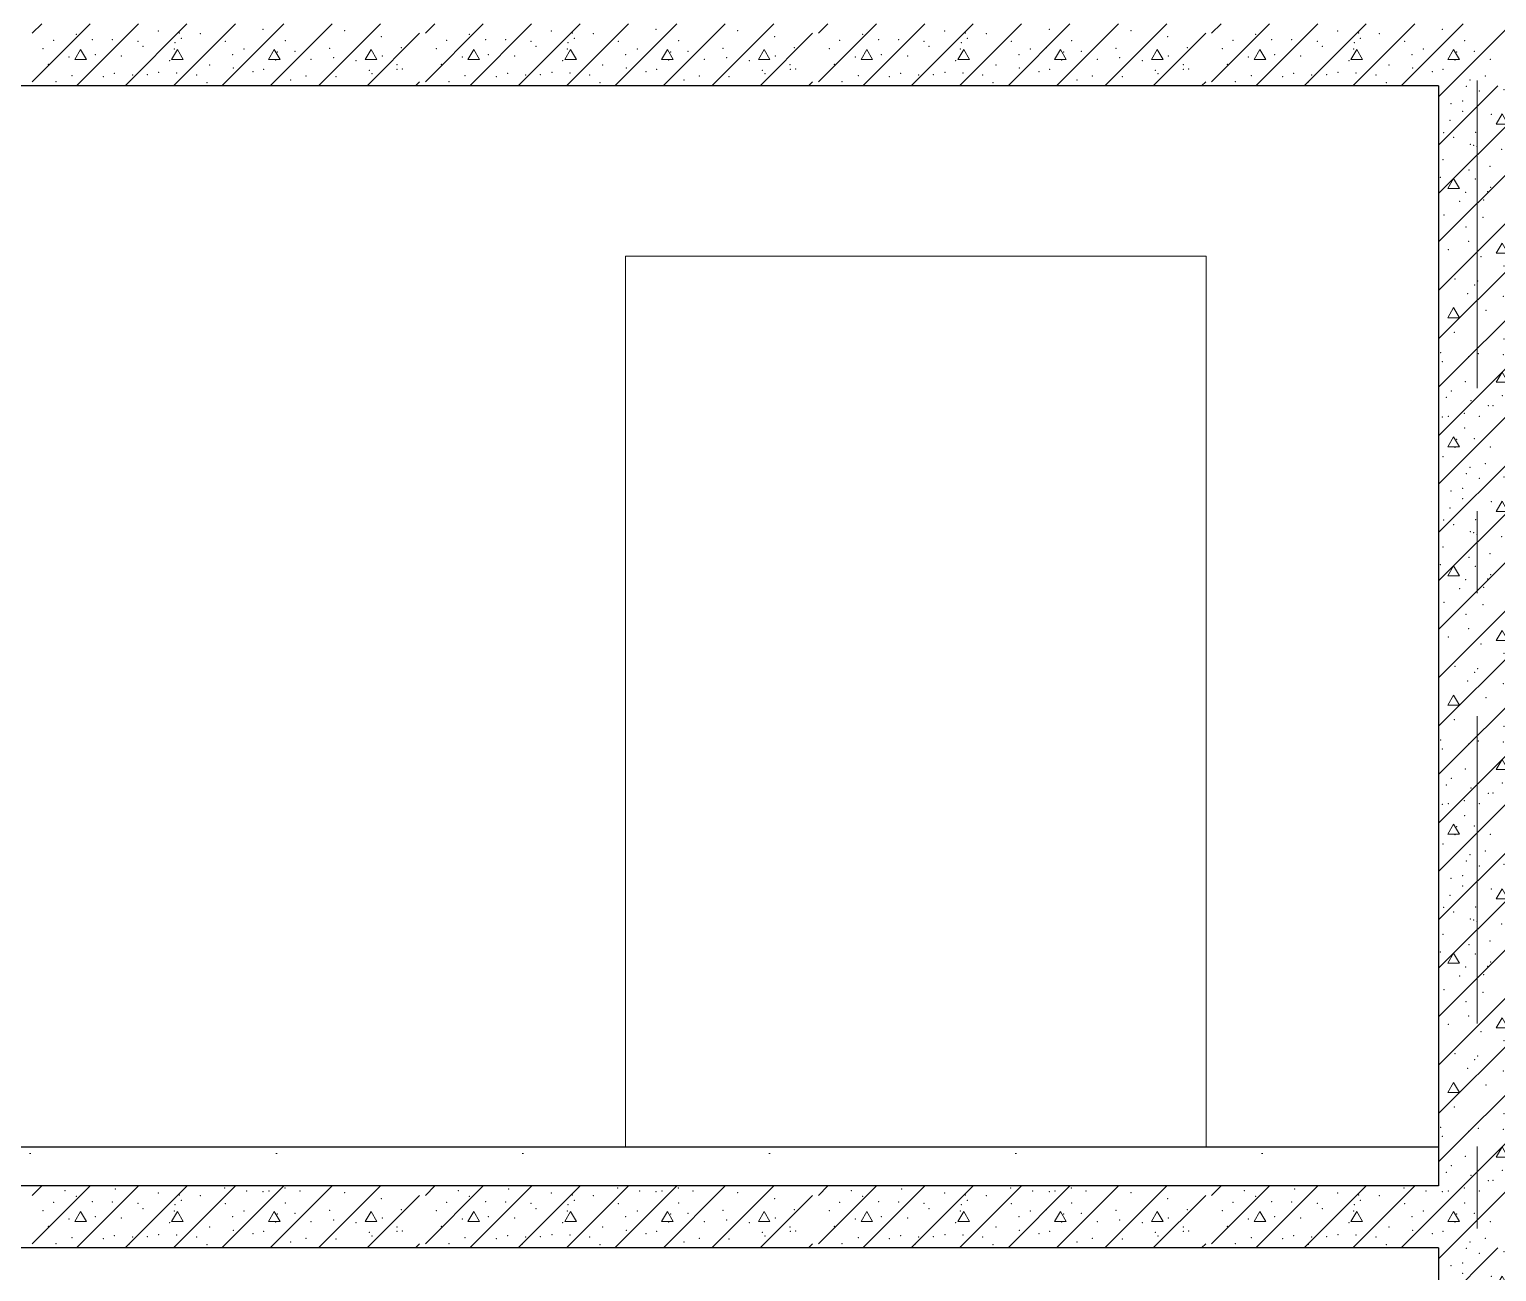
# Model space of a CAD drawing. Header units: millimetres. Extents: x 18162 to 7085488, y 72188 to 247925.
# Drawn here: x 4253374 to 4257163, y 134431 to 137638 of the extents above; entities that cross this region are included whole.
import ezdxf
from ezdxf.enums import TextEntityAlignment as Align

# ---------------------------------------------------------------- set-up
doc = ezdxf.new("R2010")
doc.units = ezdxf.units.MM
doc.header["$MEASUREMENT"] = 0
doc.linetypes.add('Double Dashed', pattern=[1093.611073, 529.166651, -211.666656, 141.111112, -211.666656])
for name, color, linetype in [('Archicad Doors', 7, 'Continuous'), ('Structural - Bearing', 7, 'Continuous'), ('Structural - Grid', 7, 'Continuous')]:
    doc.layers.add(name, color=color, linetype=linetype)
doc.styles.add('GENERATED_STYLE_3', font='', dxfattribs={"width": 0.8})
doc.styles.get('GENERATED_STYLE_3').set_extended_font_data('ISOCPEUR MON')

# ---------------------------------------------------------------- blocks, each defined once
blk = doc.blocks.new('*X1373', base_point=(4294986.6, 104752.7))
at = {"layer": 'Structural - Bearing', "color": 7, "linetype": 'Continuous', "lineweight": 9}
for p, q in [((4257013.1, 134464.4), (4257041.4, 134492.7)), ((4257013.1, 134339.4), (4257166.4, 134492.7)), ((4257013.1, 134214.4), (4257213.1, 134414.4)), ((4257176.9, 134419.9), (4257162, 134393.8)), ((4257192, 134393.9), (4257176.9, 134419.9)), ((4257162, 134393.8), (4257192, 134393.9)), ((4257013.1, 134089.4), (4257213.1, 134289.4)), ((4257036.8, 134227.2), (4257051.9, 134253.2)), ((4257051.9, 134253.2), (4257066.8, 134227.2)), ((4257066.8, 134227.2), (4257036.8, 134227.2)), ((4257013.1, 133964.4), (4257213.1, 134164.4)), ((4257176.9, 134086.5), (4257162, 134060.5)), ((4257162, 134060.5), (4257192, 134060.5)), ((4257192, 134060.5), (4257176.9, 134086.5)), ((4257013.1, 133839.4), (4257213.1, 134039.4)), ((4257036.8, 133893.9), (4257051.9, 133919.9)), ((4257051.9, 133919.9), (4257066.8, 133893.8)), ((4257051.9, 133753.2), (4257213.1, 133914.4)), ((4257066.8, 133893.8), (4257036.8, 133893.9)), ((4257176.9, 133753.2), (4257213.1, 133789.4)), ((4257013.1, 133589.3), (4257176.9, 133753.2)), ((4257013.1, 133714.3), (4257051.9, 133753.2)), ((4257176.9, 133753.2), (4257162, 133727.1)), ((4257162, 133727.1), (4257192, 133727.2)), ((4257192, 133727.2), (4257176.9, 133753.2)), ((4257013.1, 133464.3), (4257213.1, 133664.3)), ((4257036.8, 133560.5), (4257051.9, 133586.5)), ((4257051.9, 133586.5), (4257066.8, 133560.5)), ((4257013.1, 133339.3), (4257213.1, 133539.3)), ((4257066.8, 133560.5), (4257036.8, 133560.5)), ((4257176.9, 133419.8), (4257162, 133393.8)), ((4257192, 133393.8), (4257176.9, 133419.8)), ((4257013.1, 133214.3), (4257213.1, 133414.3)), ((4257162, 133393.8), (4257192, 133393.8)), ((4257013.1, 133089.3), (4257213.1, 133289.3)), ((4257036.8, 133227.2), (4257051.9, 133253.2)), ((4257066.8, 133227.1), (4257036.8, 133227.2)), ((4257051.9, 133253.2), (4257066.8, 133227.1)), ((4257013.1, 132964.3), (4257213.1, 133164.3)), ((4257176.9, 133086.5), (4257162, 133060.5)), ((4257192, 133060.5), (4257176.9, 133086.5)), ((4257013.1, 132839.3), (4257213.1, 133039.3)), ((4257162, 133060.5), (4257192, 133060.5)), ((4257036.8, 132893.8), (4257051.9, 132919.8)), ((4257066.8, 132893.8), (4257036.8, 132893.8)), ((4257051.9, 132919.8), (4257066.8, 132893.8)), ((4257051.9, 132753.2), (4257213.1, 132914.3)), ((4257176.9, 132753.2), (4257213.1, 132789.3)), ((4257013.1, 132589.3), (4257176.9, 132753.1)), ((4257013.1, 132714.3), (4257051.9, 132753.1)), ((4257176.9, 132753.2), (4257162, 132727.1)), ((4257192, 132727.2), (4257176.9, 132753.2)), ((4257162, 132727.1), (4257192, 132727.2)), ((4257013.1, 132464.3), (4257213.1, 132664.3)), ((4257036.8, 132560.5), (4257051.9, 132586.5)), ((4257051.9, 132586.5), (4257066.8, 132560.5)), ((4257066.8, 132560.5), (4257036.8, 132560.5)), ((4257013.1, 132339.3), (4257213.1, 132539.3)), ((4257013.1, 132214.3), (4257213.1, 132414.3)), ((4257176.9, 132419.8), (4257162, 132393.8)), ((4257162, 132393.8), (4257192, 132393.8)), ((4257192, 132393.8), (4257176.9, 132419.8)), ((4257013.1, 132089.3), (4257213.1, 132289.3)), ((4257036.8, 132227.2), (4257051.9, 132253.2)), ((4257051.9, 132253.2), (4257066.8, 132227.1)), ((4257066.8, 132227.1), (4257036.8, 132227.2)), ((4257013.1, 131964.3), (4257213.1, 132164.3)), ((4257176.9, 132086.5), (4257162, 132060.5)), ((4257162, 132060.5), (4257192, 132060.5)), ((4257192, 132060.5), (4257176.9, 132086.5)), ((4257013.1, 131839.3), (4257213.1, 132039.3)), ((4257036.8, 131893.8), (4257051.9, 131919.8)), ((4257051.9, 131919.8), (4257066.8, 131893.8)), ((4257051.9, 131753.1), (4257213.1, 131914.3)), ((4257066.8, 131893.8), (4257036.8, 131893.8)), ((4257176.9, 131753.1), (4257213.1, 131789.3)), ((4257013.1, 131714.3), (4257051.9, 131753.1)), ((4257076.5, 131652.7), (4257176.9, 131753.1)), ((4257176.9, 131753.1), (4257162, 131727.1)), ((4257192, 131727.1), (4257176.9, 131753.1)), ((4257162, 131727.1), (4257192, 131727.1)), ((4257201.5, 131652.7), (4257213.1, 131664.3))]:
    blk.add_line(p, q, dxfattribs=at)
for p in [(4257084.5, 134491.2), (4257118.5, 134478.8), (4257182.1, 134482.9), (4257045, 134446.8), (4257075.1, 134453.2), (4257042.8, 134403.1), (4257075.7, 134426.6), (4257149.1, 134418.9), (4257196.7, 134424), (4257026.1, 134371.6), (4257109.1, 134372.5), (4257052.5, 134359.6), (4257095.3, 134341.3), (4257103.6, 134338.7), (4257112.3, 134335.1), (4257175.7, 134328.9), (4257024.6, 134301.9), (4257017.7, 134256.6), (4257092.1, 134275.1), (4257107.7, 134251.7), (4257145.9, 134284.7), (4257083, 134217.7), (4257140.2, 134219.2), (4257147.9, 134230.6), (4257190, 134223.4), (4257067.6, 134194.6), (4257129.3, 134197.6), (4257026.8, 134159.2), (4257127.7, 134152.7), (4257084.2, 134128), (4257192.2, 134111.6), (4257038.2, 134069.3), (4257090.7, 134091), (4257200.6, 134091.8), (4257122.3, 134051.2), (4257182.4, 134027.2), (4257055.2, 133993.6), (4257114, 133988.3), (4257088.3, 133956), (4257106.3, 133978.6), (4257180.6, 133948.9), (4257135.5, 133913.2), (4257053.6, 133856.1), (4257181.9, 133839.1), (4257018.1, 133803.5), (4257116, 133801.2), (4257180.3, 133798.9), (4257189.6, 133828.3), (4257022.7, 133780.3), (4257090.6, 133793.2), (4257082.2, 133729.2), (4257033.2, 133688), (4257046, 133704.7), (4257178.1, 133692.5), (4257079.9, 133647.3), (4257097.1, 133679.9), (4257141.5, 133666.4), (4257153.5, 133666.6), (4257022.7, 133638), (4257038.2, 133639.5), (4257080.6, 133608.7), (4257118.2, 133639.1), (4257015.2, 133591.4), (4257060.2, 133579.8), (4257105.3, 133581.7), (4257195.3, 133589.5), (4257024.4, 133535.5), (4257055.1, 133559.2), (4257147, 133560.5), (4257204.9, 133564.8), (4257084.5, 133491.2), (4257094.6, 133507.4), (4257134, 133517.4), (4257211.2, 133515.9), (4257075.1, 133453.2), (4257118.5, 133478.8), (4257182.1, 133482.9), (4257045, 133446.7), (4257075.7, 133426.6), (4257149.1, 133418.9), (4257196.7, 133424), (4257042.8, 133403.1), (4257026.1, 133371.6), (4257052.5, 133359.6), (4257095.3, 133341.3), (4257109.1, 133372.5), (4257024.6, 133301.9), (4257103.6, 133338.7), (4257112.3, 133335.1), (4257175.7, 133328.9), (4257092.1, 133275), (4257145.9, 133284.7), (4257017.7, 133256.6), (4257107.7, 133251.7), (4257147.9, 133230.6), (4257067.6, 133194.6), (4257083, 133217.7), (4257129.3, 133197.6), (4257140.2, 133219.2), (4257190, 133223.4), (4257026.8, 133159.1), (4257127.7, 133152.7), (4257084.2, 133128), (4257090.7, 133090.9), (4257192.2, 133111.6), (4257200.6, 133091.8), (4257038.2, 133069.3), (4257122.3, 133051.2), (4257182.4, 133027.1), (4257055.2, 132993.6), (4257106.3, 132978.6), (4257114, 132988.3), (4257088.3, 132956), (4257180.6, 132948.9), (4257135.5, 132913.2), (4257053.6, 132856.1), (4257181.9, 132839.1), (4257189.6, 132828.2), (4257018.1, 132803.5), (4257022.7, 132780.3), (4257090.6, 132793.2), (4257116, 132801.2), (4257180.3, 132798.9), (4257046, 132704.7), (4257082.2, 132729.1), (4257033.2, 132688), (4257097.1, 132679.9), (4257141.5, 132666.4), (4257153.5, 132666.5), (4257178.1, 132692.5), (4257022.7, 132638), (4257038.2, 132639.5), (4257079.9, 132647.2), (4257118.2, 132639), (4257015.2, 132591.4), (4257080.6, 132608.7), (4257105.3, 132581.7), (4257195.3, 132589.5), (4257055.1, 132559.2), (4257060.2, 132579.8), (4257147, 132560.5), (4257204.9, 132564.8), (4257024.4, 132535.4), (4257094.6, 132507.3), (4257134, 132517.4), (4257211.2, 132515.9), (4257084.5, 132491.2), (4257118.5, 132478.8), (4257182.1, 132482.9), (4257045, 132446.7), (4257075.1, 132453.2), (4257042.8, 132403.1), (4257075.7, 132426.6), (4257149.1, 132418.8), (4257196.7, 132424), (4257026.1, 132371.6), (4257052.5, 132359.6), (4257109.1, 132372.5), (4257095.3, 132341.3), (4257103.6, 132338.6), (4257112.3, 132335.1), (4257175.7, 132328.9), (4257024.6, 132301.9), (4257145.9, 132284.7), (4257017.7, 132256.6), (4257092.1, 132275), (4257107.7, 132251.6), (4257083, 132217.6), (4257140.2, 132219.2), (4257147.9, 132230.6), (4257190, 132223.3), (4257067.6, 132194.5), (4257129.3, 132197.5), (4257026.8, 132159.1), (4257084.2, 132127.9), (4257127.7, 132152.7), (4257090.7, 132090.9), (4257192.2, 132111.6), (4257200.6, 132091.7), (4257038.2, 132069.3), (4257122.3, 132051.2), (4257182.4, 132027.1), (4257055.2, 131993.6), (4257106.3, 131978.6), (4257114, 131988.3), (4257088.3, 131956), (4257180.6, 131948.8), (4257135.5, 131913.2), (4257053.6, 131856), (4257181.9, 131839), (4257189.6, 131828.2), (4257018.1, 131803.5), (4257090.6, 131793.2), (4257116, 131801.2), (4257180.3, 131798.9), (4257022.7, 131780.3), (4257082.2, 131729.1), (4257033.2, 131688), (4257046, 131704.7), (4257097.1, 131679.9), (4257178.1, 131692.5), (4257141.5, 131666.4), (4257153.5, 131666.5)]:
    blk.add_point(p, dxfattribs=at)
blk = doc.blocks.new('*X1386', base_point=(4294986.6, 104752.7))
at = {"layer": 'Structural - Bearing', "color": 7, "linetype": 'Continuous', "lineweight": 9}
for p, q in [((4257013.1, 137464.4), (4257041.4, 137492.7)), ((4257013.1, 137339.4), (4257166.4, 137492.7)), ((4257013.1, 137214.4), (4257213.1, 137414.4)), ((4257176.9, 137419.9), (4257162, 137393.9)), ((4257162, 137393.9), (4257192, 137393.9)), ((4257192, 137393.9), (4257176.9, 137419.9)), ((4257013.1, 137089.4), (4257213.1, 137289.4)), ((4257036.8, 137227.2), (4257051.9, 137253.2)), ((4257051.9, 137253.2), (4257066.8, 137227.2)), ((4257066.8, 137227.2), (4257036.8, 137227.2)), ((4257013.1, 136964.4), (4257213.1, 137164.4)), ((4257176.9, 137086.6), (4257162, 137060.5)), ((4257162, 137060.5), (4257192, 137060.6)), ((4257192, 137060.6), (4257176.9, 137086.6)), ((4257013.1, 136839.4), (4257213.1, 137039.4)), ((4257036.8, 136893.9), (4257051.9, 136919.9)), ((4257051.9, 136919.9), (4257066.8, 136893.9)), ((4257051.9, 136753.2), (4257213.1, 136914.4)), ((4257066.8, 136893.9), (4257036.8, 136893.9)), ((4257176.9, 136753.2), (4257213.1, 136789.4)), ((4257013.1, 136589.4), (4257176.9, 136753.2)), ((4257013.1, 136714.4), (4257051.9, 136753.2)), ((4257176.9, 136753.2), (4257162, 136727.2)), ((4257192, 136727.2), (4257176.9, 136753.2)), ((4257162, 136727.2), (4257192, 136727.2)), ((4257013.1, 136464.4), (4257213.1, 136664.4)), ((4257036.8, 136560.6), (4257051.9, 136586.6)), ((4257066.8, 136560.5), (4257036.8, 136560.6)), ((4257051.9, 136586.6), (4257066.8, 136560.5)), ((4257013.1, 136339.4), (4257213.1, 136539.4)), ((4257013.1, 136214.4), (4257213.1, 136414.4)), ((4257176.9, 136419.9), (4257162, 136393.9)), ((4257192, 136393.9), (4257176.9, 136419.9)), ((4257162, 136393.9), (4257192, 136393.9)), ((4257013.1, 136089.4), (4257213.1, 136289.4)), ((4257036.8, 136227.2), (4257051.9, 136253.2)), ((4257066.8, 136227.2), (4257036.8, 136227.2)), ((4257051.9, 136253.2), (4257066.8, 136227.2)), ((4257013.1, 135964.4), (4257213.1, 136164.4)), ((4257176.9, 136086.6), (4257162, 136060.5)), ((4257192, 136060.6), (4257176.9, 136086.6)), ((4257013.1, 135839.4), (4257213.1, 136039.4)), ((4257162, 136060.5), (4257192, 136060.6)), ((4257036.8, 135893.9), (4257051.9, 135919.9)), ((4257051.9, 135919.9), (4257066.8, 135893.9)), ((4257066.8, 135893.9), (4257036.8, 135893.9)), ((4257051.9, 135753.2), (4257213.1, 135914.4)), ((4257176.9, 135753.2), (4257213.1, 135789.4)), ((4257013.1, 135589.4), (4257176.9, 135753.2)), ((4257013.1, 135714.4), (4257051.9, 135753.2)), ((4257176.9, 135753.2), (4257162, 135727.2)), ((4257162, 135727.2), (4257192, 135727.2)), ((4257192, 135727.2), (4257176.9, 135753.2)), ((4257013.1, 135464.4), (4257213.1, 135664.4)), ((4257036.8, 135560.5), (4257051.9, 135586.5)), ((4257051.9, 135586.5), (4257066.8, 135560.5)), ((4257013.1, 135339.4), (4257213.1, 135539.4)), ((4257066.8, 135560.5), (4257036.8, 135560.5)), ((4257013.1, 135214.4), (4257213.1, 135414.4)), ((4257176.9, 135419.9), (4257162, 135393.8)), ((4257162, 135393.8), (4257192, 135393.9)), ((4257192, 135393.9), (4257176.9, 135419.9)), ((4257013.1, 135089.4), (4257213.1, 135289.4)), ((4257036.8, 135227.2), (4257051.9, 135253.2)), ((4257051.9, 135253.2), (4257066.8, 135227.2)), ((4257066.8, 135227.2), (4257036.8, 135227.2)), ((4257013.1, 134964.4), (4257213.1, 135164.4)), ((4257176.9, 135086.5), (4257162, 135060.5)), ((4257192, 135060.5), (4257176.9, 135086.5)), ((4257162, 135060.5), (4257192, 135060.5)), ((4257013.1, 134839.4), (4257213.1, 135039.4)), ((4257036.8, 134893.9), (4257051.9, 134919.9)), ((4257066.8, 134893.8), (4257036.8, 134893.9)), ((4257051.9, 134919.9), (4257066.8, 134893.8)), ((4257051.9, 134753.2), (4257213.1, 134914.4)), ((4257176.9, 134753.2), (4257213.1, 134789.4)), ((4257013.1, 134714.4), (4257051.9, 134753.2)), ((4257076.4, 134652.7), (4257176.9, 134753.2)), ((4257176.9, 134753.2), (4257162, 134727.2)), ((4257192, 134727.2), (4257176.9, 134753.2)), ((4257162, 134727.2), (4257192, 134727.2)), ((4257201.4, 134652.7), (4257213.1, 134664.4))]:
    blk.add_line(p, q, dxfattribs=at)
for p in [(4257084.5, 137491.2), (4257118.5, 137478.9), (4257182.1, 137483), (4257045, 137446.8), (4257075.1, 137453.2), (4257042.8, 137403.2), (4257075.7, 137426.6), (4257149.1, 137418.9), (4257196.7, 137424.1), (4257026.1, 137371.7), (4257052.5, 137359.7), (4257109.1, 137372.6), (4257095.3, 137341.3), (4257103.6, 137338.7), (4257112.3, 137335.2), (4257175.7, 137329), (4257024.6, 137301.9), (4257145.9, 137284.8), (4257017.7, 137256.7), (4257092.1, 137275.1), (4257107.7, 137251.7), (4257083, 137217.7), (4257140.2, 137219.3), (4257147.9, 137230.7), (4257190, 137223.4), (4257067.6, 137194.6), (4257129.3, 137197.6), (4257026.8, 137159.2), (4257127.7, 137152.8), (4257084.2, 137128), (4257090.7, 137091), (4257192.2, 137111.6), (4257200.6, 137091.8), (4257038.2, 137069.4), (4257122.3, 137051.2), (4257182.4, 137027.2), (4257055.2, 136993.6), (4257106.3, 136978.7), (4257114, 136988.4), (4257088.3, 136956), (4257180.6, 136948.9), (4257135.5, 136913.3), (4257053.6, 136856.1), (4257181.9, 136839.1), (4257189.6, 136828.3), (4257018.1, 136803.6), (4257090.6, 136793.3), (4257116, 136801.3), (4257180.3, 136798.9), (4257022.7, 136780.4), (4257082.2, 136729.2), (4257033.2, 136688), (4257046, 136704.8), (4257097.1, 136680), (4257178.1, 136692.6), (4257022.7, 136638), (4257038.2, 136639.6), (4257079.9, 136647.3), (4257118.2, 136639.1), (4257141.5, 136666.5), (4257153.5, 136666.6), (4257080.6, 136608.8), (4257015.2, 136591.4), (4257060.2, 136579.9), (4257105.3, 136581.8), (4257147, 136560.5), (4257195.3, 136589.5), (4257204.9, 136564.8), (4257024.4, 136535.5), (4257055.1, 136559.3), (4257084.5, 136491.2), (4257094.6, 136507.4), (4257134, 136517.5), (4257211.2, 136515.9), (4257045, 136446.8), (4257075.1, 136453.2), (4257118.5, 136478.9), (4257182.1, 136482.9), (4257075.7, 136426.6), (4257149.1, 136418.9), (4257196.7, 136424.1), (4257026.1, 136371.7), (4257042.8, 136403.1), (4257109.1, 136372.5), (4257052.5, 136359.7), (4257095.3, 136341.3), (4257103.6, 136338.7), (4257112.3, 136335.1), (4257024.6, 136301.9), (4257175.7, 136329), (4257017.7, 136256.6), (4257092.1, 136275.1), (4257145.9, 136284.8), (4257107.7, 136251.7), (4257140.2, 136219.2), (4257147.9, 136230.7), (4257190, 136223.4), (4257067.6, 136194.6), (4257083, 136217.7), (4257129.3, 136197.6), (4257026.8, 136159.2), (4257127.7, 136152.8), (4257084.2, 136128), (4257192.2, 136111.6), (4257038.2, 136069.4), (4257090.7, 136091), (4257200.6, 136091.8), (4257122.3, 136051.2), (4257055.2, 135993.6), (4257182.4, 136027.2), (4257088.3, 135956), (4257106.3, 135978.7), (4257114, 135988.3), (4257180.6, 135948.9), (4257135.5, 135913.3), (4257053.6, 135856.1), (4257018.1, 135803.6), (4257181.9, 135839.1), (4257189.6, 135828.3), (4257022.7, 135780.4), (4257090.6, 135793.3), (4257116, 135801.2), (4257180.3, 135798.9), (4257082.2, 135729.2), (4257046, 135704.8), (4257178.1, 135692.6), (4257033.2, 135688), (4257097.1, 135680), (4257141.5, 135666.4), (4257153.5, 135666.6), (4257022.7, 135638), (4257038.2, 135639.6), (4257079.9, 135647.3), (4257118.2, 135639.1), (4257015.2, 135591.4), (4257060.2, 135579.9), (4257080.6, 135608.8), (4257105.3, 135581.8), (4257195.3, 135589.5), (4257055.1, 135559.2), (4257147, 135560.5), (4257204.9, 135564.8), (4257024.4, 135535.5), (4257094.6, 135507.4), (4257134, 135517.5), (4257211.2, 135515.9), (4257084.5, 135491.2), (4257118.5, 135478.8), (4257182.1, 135482.9), (4257045, 135446.8), (4257075.1, 135453.2), (4257075.7, 135426.6), (4257196.7, 135424), (4257042.8, 135403.1), (4257149.1, 135418.9), (4257026.1, 135371.6), (4257052.5, 135359.6), (4257109.1, 135372.5), (4257095.3, 135341.3), (4257103.6, 135338.7), (4257112.3, 135335.1), (4257175.7, 135328.9), (4257024.6, 135301.9), (4257092.1, 135275.1), (4257145.9, 135284.7), (4257017.7, 135256.6), (4257107.7, 135251.7), (4257083, 135217.7), (4257129.3, 135197.6), (4257140.2, 135219.2), (4257147.9, 135230.6), (4257190, 135223.4), (4257026.8, 135159.2), (4257067.6, 135194.6), (4257084.2, 135128), (4257127.7, 135152.7), (4257090.7, 135091), (4257192.2, 135111.6), (4257200.6, 135091.8), (4257038.2, 135069.3), (4257122.3, 135051.2), (4257182.4, 135027.2), (4257055.2, 134993.6), (4257106.3, 134978.7), (4257114, 134988.3), (4257088.3, 134956), (4257180.6, 134948.9), (4257135.5, 134913.3), (4257053.6, 134856.1), (4257181.9, 134839.1), (4257189.6, 134828.3), (4257018.1, 134803.5), (4257022.7, 134780.4), (4257090.6, 134793.3), (4257116, 134801.2), (4257180.3, 134798.9), (4257046, 134704.8), (4257082.2, 134729.2), (4257033.2, 134688), (4257097.1, 134679.9), (4257141.5, 134666.4), (4257153.5, 134666.6), (4257178.1, 134692.5)]:
    blk.add_point(p, dxfattribs=at)
blk = doc.blocks.new('*X1387', base_point=(4294986.6, 104752.7))
at = {"layer": 'Structural - Bearing', "color": 7, "linetype": 'Continuous', "lineweight": 9}
for p, q in [((4253381.5, 134628.2), (4253406.1, 134652.7)), ((4253381.5, 134503.2), (4253531.1, 134652.7)), ((4253496.1, 134492.7), (4253656.1, 134652.7)), ((4253621.1, 134492.7), (4253781.1, 134652.7)), ((4253746.1, 134492.7), (4253906.1, 134652.7)), ((4253871.1, 134492.7), (4254031.1, 134652.7)), ((4253996.1, 134492.7), (4254156.1, 134652.7)), ((4254121.1, 134492.7), (4254281.1, 134652.7)), ((4254246.1, 134492.7), (4254381.5, 134628.2)), ((4254396.7, 134628.2), (4254421.2, 134652.7)), ((4254396.7, 134503.2), (4254546.2, 134652.7)), ((4254511.2, 134492.7), (4254671.2, 134652.7)), ((4254636.2, 134492.7), (4254796.2, 134652.7)), ((4254761.2, 134492.7), (4254921.2, 134652.7)), ((4254886.2, 134492.7), (4255046.2, 134652.7)), ((4255011.2, 134492.7), (4255171.2, 134652.7)), ((4255136.2, 134492.7), (4255296.2, 134652.7)), ((4255261.2, 134492.7), (4255396.7, 134628.2)), ((4255411.8, 134628.2), (4255436.3, 134652.7)), ((4255411.8, 134503.2), (4255561.3, 134652.7)), ((4255526.3, 134492.7), (4255686.3, 134652.7)), ((4255651.3, 134492.7), (4255811.3, 134652.7)), ((4255776.3, 134492.7), (4255936.3, 134652.7)), ((4255901.3, 134492.7), (4256061.3, 134652.7)), ((4256026.3, 134492.7), (4256186.3, 134652.7)), ((4256151.3, 134492.7), (4256311.3, 134652.7)), ((4256276.3, 134492.7), (4256411.8, 134628.2)), ((4256426.9, 134628.2), (4256451.4, 134652.7)), ((4256426.9, 134503.2), (4256576.4, 134652.7)), ((4256541.4, 134492.7), (4256701.4, 134652.7)), ((4256666.4, 134492.7), (4256826.4, 134652.7)), ((4256791.4, 134492.7), (4256951.4, 134652.7)), ((4256916.4, 134492.7), (4257076.4, 134652.7)), ((4257041.4, 134492.7), (4257201.4, 134652.7)), ((4253491.4, 134560.5), (4253506.5, 134586.5)), ((4253521.5, 134560.5), (4253491.4, 134560.5)), ((4253506.5, 134586.5), (4253521.5, 134560.5)), ((4253741.4, 134560.5), (4253756.5, 134586.5)), ((4253771.5, 134560.5), (4253741.4, 134560.5)), ((4253756.5, 134586.5), (4253771.5, 134560.5)), ((4253991.4, 134560.5), (4254006.5, 134586.5)), ((4254021.5, 134560.5), (4253991.4, 134560.5)), ((4254006.5, 134586.5), (4254021.5, 134560.5)), ((4254241.4, 134560.5), (4254256.5, 134586.5)), ((4254271.5, 134560.5), (4254241.4, 134560.5)), ((4254256.5, 134586.5), (4254271.5, 134560.5)), ((4254506.5, 134560.5), (4254521.7, 134586.5)), ((4254536.6, 134560.5), (4254506.5, 134560.5)), ((4254521.7, 134586.5), (4254536.6, 134560.5)), ((4254756.5, 134560.5), (4254771.7, 134586.5)), ((4254786.6, 134560.5), (4254756.5, 134560.5)), ((4254771.7, 134586.5), (4254786.6, 134560.5)), ((4255006.5, 134560.5), (4255021.7, 134586.5)), ((4255036.6, 134560.5), (4255006.5, 134560.5)), ((4255021.7, 134586.5), (4255036.6, 134560.5)), ((4255256.5, 134560.5), (4255271.7, 134586.5)), ((4255286.6, 134560.5), (4255256.5, 134560.5)), ((4255271.7, 134586.5), (4255286.6, 134560.5)), ((4255521.7, 134560.5), (4255536.8, 134586.5)), ((4255551.7, 134560.5), (4255521.7, 134560.5)), ((4255536.8, 134586.5), (4255551.7, 134560.5)), ((4255771.7, 134560.5), (4255786.8, 134586.5)), ((4255801.7, 134560.5), (4255771.7, 134560.5)), ((4255786.8, 134586.5), (4255801.7, 134560.5)), ((4256021.7, 134560.5), (4256036.8, 134586.5)), ((4256051.7, 134560.5), (4256021.7, 134560.5)), ((4256036.8, 134586.5), (4256051.7, 134560.5)), ((4256271.7, 134560.5), (4256286.8, 134586.5)), ((4256301.7, 134560.5), (4256271.7, 134560.5)), ((4256286.8, 134586.5), (4256301.7, 134560.5)), ((4256536.8, 134560.5), (4256551.9, 134586.5)), ((4256566.8, 134560.5), (4256536.8, 134560.5)), ((4256551.9, 134586.5), (4256566.8, 134560.5)), ((4256786.8, 134560.5), (4256801.9, 134586.5)), ((4256816.8, 134560.5), (4256786.8, 134560.5)), ((4256801.9, 134586.5), (4256816.8, 134560.5)), ((4257036.8, 134560.5), (4257051.9, 134586.5)), ((4257066.8, 134560.5), (4257036.8, 134560.5)), ((4257051.9, 134586.5), (4257066.8, 134560.5)), ((4254371.1, 134492.7), (4254381.5, 134503.2)), ((4255386.2, 134492.7), (4255396.7, 134503.2)), ((4256401.3, 134492.7), (4256411.8, 134503.2))]:
    blk.add_line(p, q, dxfattribs=at)
for p in [(4253466.2, 134640.4), (4253596.3, 134644.2), (4253707.1, 134633.9), (4253761, 134628.7), (4253878.2, 134647.2), (4253935, 134639.1), (4253977.3, 134638), (4253992.8, 134639.5), (4254034.5, 134647.3), (4254072.8, 134639.1), (4254188.3, 134634.9), (4254481.4, 134640.4), (4254611.4, 134644.2), (4254722.2, 134633.9), (4254776.1, 134628.7), (4254893.3, 134647.2), (4254950.1, 134639.1), (4254992.5, 134638), (4255007.9, 134639.5), (4255049.6, 134647.3), (4255087.9, 134639.1), (4255203.4, 134634.9), (4255496.5, 134640.4), (4255626.6, 134644.2), (4255737.3, 134633.9), (4255791.2, 134628.7), (4255908.5, 134647.2), (4255965.2, 134639.1), (4256007.6, 134638), (4256023, 134639.5), (4256064.8, 134647.3), (4256103, 134639.1), (4256218.5, 134634.9), (4256511.6, 134640.4), (4256641.7, 134644.2), (4256752.4, 134633.9), (4256806.4, 134628.7), (4256923.6, 134647.2), (4256980.4, 134639.1), (4257022.7, 134638), (4257038.2, 134639.5), (4257079.9, 134647.3), (4257118.2, 134639.1), (4253436.6, 134610.3), (4253495.4, 134625.8), (4253536.9, 134611.7), (4253588.6, 134611.4), (4253654.3, 134607.5), (4253667.3, 134594), (4253750.2, 134604), (4253766.1, 134615.2), (4253815.1, 134627.2), (4253880, 134607.1), (4253969.8, 134591.4), (4254035.2, 134608.7), (4254149.9, 134589.5), (4254283.3, 134619.5), (4254334.2, 134591.4), (4254451.8, 134610.3), (4254510.6, 134625.8), (4254552, 134611.7), (4254603.8, 134611.4), (4254669.5, 134607.5), (4254682.4, 134594), (4254765.3, 134604), (4254781.2, 134615.2), (4254830.2, 134627.2), (4254895.1, 134607.1), (4254984.9, 134591.4), (4255050.4, 134608.7), (4255165, 134589.5), (4255298.4, 134619.5), (4255349.3, 134591.4), (4255466.9, 134610.3), (4255525.7, 134625.8), (4255567.2, 134611.7), (4255618.9, 134611.4), (4255684.6, 134607.5), (4255697.5, 134594), (4255780.4, 134604), (4255796.3, 134615.2), (4255845.3, 134627.2), (4255910.2, 134607.1), (4256000, 134591.4), (4256065.5, 134608.7), (4256180.1, 134589.5), (4256313.6, 134619.5), (4256364.4, 134591.4), (4256482, 134610.3), (4256540.8, 134625.8), (4256582.3, 134611.7), (4256634, 134611.4), (4256699.7, 134607.5), (4256712.6, 134594), (4256795.6, 134604), (4256811.4, 134615.2), (4256860.5, 134627.2), (4256925.4, 134607.1), (4257015.2, 134591.4), (4257080.6, 134608.7), (4253409.6, 134588.9), (4253476.5, 134567), (4253544.2, 134572.8), (4253611.8, 134569.5), (4253736.3, 134557.6), (4253748.3, 134587.6), (4253827.4, 134574.1), (4253898.9, 134573.4), (4253928.6, 134587.6), (4254009.7, 134559.2), (4254014.8, 134579.8), (4254060, 134581.7), (4254101.6, 134560.5), (4254159.5, 134564.8), (4254217.9, 134557.5), (4254285.3, 134569.5), (4254424.7, 134588.9), (4254491.7, 134567), (4254559.3, 134572.8), (4254626.9, 134569.5), (4254751.4, 134557.6), (4254763.4, 134587.6), (4254842.6, 134574.1), (4254914.1, 134573.4), (4254943.7, 134587.6), (4255024.8, 134559.2), (4255030, 134579.8), (4255075.1, 134581.7), (4255116.7, 134560.5), (4255174.7, 134564.8), (4255233, 134557.5), (4255300.4, 134569.5), (4255439.8, 134588.9), (4255506.8, 134567), (4255574.4, 134572.8), (4255642, 134569.5), (4255766.5, 134557.6), (4255778.5, 134587.6), (4255857.7, 134574.1), (4255929.2, 134573.4), (4255958.8, 134587.6), (4256039.9, 134559.2), (4256045.1, 134579.8), (4256090.2, 134581.7), (4256131.9, 134560.5), (4256189.8, 134564.8), (4256248.1, 134557.5), (4256315.5, 134569.5), (4256455, 134588.9), (4256521.9, 134567), (4256589.5, 134572.8), (4256657.1, 134569.5), (4256781.6, 134557.6), (4256793.6, 134587.6), (4256872.8, 134574.1), (4256944.3, 134573.4), (4256973.9, 134587.6), (4257055.1, 134559.2), (4257060.2, 134579.8), (4257105.3, 134581.7), (4257147, 134560.5), (4253422.6, 134548.4), (4253484.1, 134519), (4253565, 134516.4), (4253593.7, 134524.5), (4253640.5, 134520.6), (4253678.3, 134521.5), (4253708.3, 134527), (4253754.7, 134525.8), (4253805.8, 134520.3), (4253839.7, 134546.4), (4253900.6, 134538.2), (4253951.4, 134529.4), (4253979, 134535.5), (4254088.6, 134517.5), (4254165.9, 134515.9), (4254251.7, 134532.8), (4254258.6, 134523.6), (4254323.5, 134546.8), (4254323.6, 134535), (4254337.4, 134536), (4254437.7, 134548.4), (4254499.2, 134519), (4254580.1, 134516.4), (4254608.9, 134524.5), (4254655.6, 134520.6), (4254693.4, 134521.5), (4254723.5, 134527), (4254769.8, 134525.8), (4254820.9, 134520.3), (4254854.8, 134546.4), (4254915.8, 134538.2), (4254966.5, 134529.4), (4254994.1, 134535.5), (4255103.7, 134517.5), (4255181, 134515.9), (4255266.9, 134532.8), (4255273.7, 134523.6), (4255338.6, 134546.8), (4255338.7, 134535), (4255352.5, 134536), (4255452.8, 134548.4), (4255514.3, 134519), (4255595.2, 134516.4), (4255624, 134524.5), (4255670.7, 134520.6), (4255708.5, 134521.5), (4255738.6, 134527), (4255785, 134525.8), (4255836, 134520.3), (4255869.9, 134546.4), (4255930.9, 134538.2), (4255981.6, 134529.4), (4256009.2, 134535.5), (4256118.8, 134517.5), (4256196.1, 134515.9), (4256282, 134532.8), (4256288.8, 134523.6), (4256353.7, 134546.8), (4256353.9, 134535), (4256367.6, 134536), (4256467.9, 134548.4), (4256529.5, 134519), (4256610.4, 134516.4), (4256639.1, 134524.5), (4256685.8, 134520.6), (4256723.7, 134521.5), (4256753.7, 134527), (4256800.1, 134525.8), (4256851.2, 134520.3), (4256885.1, 134546.4), (4256946, 134538.2), (4256996.7, 134529.4), (4257024.4, 134535.5), (4257134, 134517.5), (4253442.7, 134503.6), (4253631.2, 134502), (4253832.4, 134500.8), (4254049.2, 134507.4), (4254457.8, 134503.6), (4254646.3, 134502), (4254847.5, 134500.8), (4255064.3, 134507.4), (4255472.9, 134503.6), (4255661.4, 134502), (4255862.6, 134500.8), (4256079.4, 134507.4), (4256488, 134503.6), (4256676.6, 134502), (4256877.8, 134500.8), (4257094.6, 134507.4)]:
    blk.add_point(p, dxfattribs=at)
blk = doc.blocks.new('*X1400', base_point=(4294986.6, 104752.7))
at = {"layer": 'Structural - Bearing', "color": 7, "linetype": 'Continuous', "lineweight": 9}
for p, q in [((4253381.5, 137628.2), (4253406, 137652.7)), ((4253381.5, 137503.2), (4253531, 137652.7)), ((4253496, 137492.7), (4253656, 137652.7)), ((4253621, 137492.7), (4253781, 137652.7)), ((4253746, 137492.7), (4253906, 137652.7)), ((4253871, 137492.7), (4254031, 137652.7)), ((4253996, 137492.7), (4254156, 137652.7)), ((4254121, 137492.7), (4254281, 137652.7)), ((4254246, 137492.7), (4254381.5, 137628.2)), ((4254396.7, 137628.2), (4254421.1, 137652.7)), ((4254396.7, 137503.2), (4254546.1, 137652.7)), ((4254511.1, 137492.7), (4254671.1, 137652.7)), ((4254636.1, 137492.7), (4254796.1, 137652.7)), ((4254761.1, 137492.7), (4254921.1, 137652.7)), ((4254886.1, 137492.7), (4255046.1, 137652.7)), ((4255011.1, 137492.7), (4255171.1, 137652.7)), ((4255136.1, 137492.7), (4255296.1, 137652.7)), ((4255261.1, 137492.7), (4255396.7, 137628.2)), ((4255411.8, 137628.2), (4255436.3, 137652.7)), ((4255411.8, 137503.2), (4255561.3, 137652.7)), ((4255526.3, 137492.7), (4255686.3, 137652.7)), ((4255651.3, 137492.7), (4255811.3, 137652.7)), ((4255776.3, 137492.7), (4255936.3, 137652.7)), ((4255901.3, 137492.7), (4256061.3, 137652.7)), ((4256026.3, 137492.7), (4256186.3, 137652.7)), ((4256151.3, 137492.7), (4256311.3, 137652.7)), ((4256276.3, 137492.7), (4256411.8, 137628.2)), ((4256426.9, 137628.2), (4256451.4, 137652.7)), ((4256426.9, 137503.2), (4256576.4, 137652.7)), ((4256541.4, 137492.7), (4256701.4, 137652.7)), ((4256666.4, 137492.7), (4256826.4, 137652.7)), ((4256791.4, 137492.7), (4256951.4, 137652.7)), ((4256916.4, 137492.7), (4257076.4, 137652.7)), ((4257041.4, 137492.7), (4257201.4, 137652.7)), ((4253491.4, 137560.6), (4253506.5, 137586.6)), ((4253506.5, 137586.6), (4253521.5, 137560.5)), ((4253741.4, 137560.6), (4253756.5, 137586.6)), ((4253756.5, 137586.6), (4253771.5, 137560.5)), ((4253991.4, 137560.6), (4254006.5, 137586.6)), ((4254006.5, 137586.6), (4254021.5, 137560.5)), ((4254241.4, 137560.6), (4254256.5, 137586.6)), ((4254256.5, 137586.6), (4254271.5, 137560.5)), ((4254506.5, 137560.6), (4254521.7, 137586.6)), ((4254521.7, 137586.6), (4254536.6, 137560.5)), ((4254756.5, 137560.6), (4254771.7, 137586.6)), ((4254771.7, 137586.6), (4254786.6, 137560.5)), ((4255006.5, 137560.6), (4255021.7, 137586.6)), ((4255021.7, 137586.6), (4255036.6, 137560.5)), ((4255256.5, 137560.6), (4255271.7, 137586.6)), ((4255271.7, 137586.6), (4255286.6, 137560.5)), ((4255521.7, 137560.6), (4255536.8, 137586.6)), ((4255536.8, 137586.6), (4255551.7, 137560.5)), ((4255771.7, 137560.6), (4255786.8, 137586.6)), ((4255786.8, 137586.6), (4255801.7, 137560.5)), ((4256021.7, 137560.6), (4256036.8, 137586.6)), ((4256036.8, 137586.6), (4256051.7, 137560.5)), ((4256271.7, 137560.6), (4256286.8, 137586.6)), ((4256286.8, 137586.6), (4256301.7, 137560.5)), ((4256536.8, 137560.6), (4256551.9, 137586.6)), ((4256551.9, 137586.6), (4256566.8, 137560.5)), ((4256786.8, 137560.6), (4256801.9, 137586.6)), ((4256801.9, 137586.6), (4256816.8, 137560.5)), ((4257036.8, 137560.6), (4257051.9, 137586.6)), ((4257051.9, 137586.6), (4257066.8, 137560.5)), ((4253521.5, 137560.5), (4253491.4, 137560.6)), ((4253771.5, 137560.5), (4253741.4, 137560.6)), ((4254021.5, 137560.5), (4253991.4, 137560.6)), ((4254271.5, 137560.5), (4254241.4, 137560.6)), ((4254536.6, 137560.5), (4254506.5, 137560.6)), ((4254786.6, 137560.5), (4254756.5, 137560.6)), ((4255036.6, 137560.5), (4255006.5, 137560.6)), ((4255286.6, 137560.5), (4255256.5, 137560.6)), ((4255551.7, 137560.5), (4255521.7, 137560.6)), ((4255801.7, 137560.5), (4255771.7, 137560.6)), ((4256051.7, 137560.5), (4256021.7, 137560.6)), ((4256301.7, 137560.5), (4256271.7, 137560.6)), ((4256566.8, 137560.5), (4256536.8, 137560.6)), ((4256816.8, 137560.5), (4256786.8, 137560.6)), ((4257066.8, 137560.5), (4257036.8, 137560.6)), ((4254371, 137492.7), (4254381.5, 137503.2)), ((4255386.1, 137492.7), (4255396.7, 137503.2)), ((4256401.3, 137492.7), (4256411.8, 137503.2))]:
    blk.add_line(p, q, dxfattribs=at)
for p in [(4253495.4, 137625.9), (4253707.1, 137634), (4253761, 137628.8), (4253815.1, 137627.2), (4253977.3, 137638), (4254188.3, 137634.9), (4254510.6, 137625.9), (4254722.2, 137634), (4254776.1, 137628.8), (4254830.2, 137627.2), (4254992.5, 137638), (4255203.4, 137634.9), (4255525.7, 137625.9), (4255737.3, 137634), (4255791.2, 137628.8), (4255845.3, 137627.2), (4256007.6, 137638), (4256218.5, 137634.9), (4256540.8, 137625.9), (4256752.4, 137634), (4256806.4, 137628.8), (4256860.5, 137627.2), (4257022.7, 137638), (4253409.6, 137588.9), (4253436.6, 137610.4), (4253536.9, 137611.8), (4253588.6, 137611.4), (4253654.3, 137607.5), (4253667.3, 137594.1), (4253748.3, 137587.6), (4253750.2, 137604), (4253766.1, 137615.2), (4253880, 137607.1), (4253928.6, 137587.6), (4253969.8, 137591.5), (4254035.2, 137608.8), (4254149.9, 137589.5), (4254283.3, 137619.5), (4254334.2, 137591.5), (4254424.7, 137588.9), (4254451.8, 137610.4), (4254552, 137611.8), (4254603.8, 137611.4), (4254669.5, 137607.5), (4254682.4, 137594.1), (4254763.4, 137587.6), (4254765.3, 137604), (4254781.2, 137615.2), (4254895.1, 137607.1), (4254943.7, 137587.6), (4254984.9, 137591.5), (4255050.4, 137608.8), (4255165, 137589.5), (4255298.4, 137619.5), (4255349.3, 137591.5), (4255439.8, 137588.9), (4255466.9, 137610.4), (4255567.2, 137611.8), (4255618.9, 137611.4), (4255684.6, 137607.5), (4255697.5, 137594.1), (4255778.5, 137587.6), (4255780.4, 137604), (4255796.3, 137615.2), (4255910.2, 137607.1), (4255958.8, 137587.6), (4256000, 137591.5), (4256065.5, 137608.8), (4256180.1, 137589.5), (4256313.6, 137619.5), (4256364.4, 137591.5), (4256455, 137588.9), (4256482, 137610.4), (4256582.3, 137611.8), (4256634, 137611.4), (4256699.7, 137607.5), (4256712.6, 137594.1), (4256793.6, 137587.6), (4256795.6, 137604), (4256811.4, 137615.2), (4256925.4, 137607.1), (4256973.9, 137587.6), (4257015.2, 137591.5), (4257080.6, 137608.8), (4253422.6, 137548.4), (4253476.5, 137567), (4253544.2, 137572.8), (4253611.8, 137569.6), (4253736.3, 137557.7), (4253827.4, 137574.1), (4253839.7, 137546.4), (4253898.9, 137573.4), (4254009.7, 137559.3), (4254014.8, 137579.9), (4254060, 137581.8), (4254101.6, 137560.6), (4254159.5, 137564.9), (4254217.9, 137557.5), (4254285.3, 137569.6), (4254323.5, 137546.9), (4254437.7, 137548.4), (4254491.7, 137567), (4254559.3, 137572.8), (4254626.9, 137569.6), (4254751.4, 137557.7), (4254842.6, 137574.1), (4254854.8, 137546.4), (4254914.1, 137573.4), (4255024.8, 137559.3), (4255030, 137579.9), (4255075.1, 137581.8), (4255116.7, 137560.6), (4255174.7, 137564.9), (4255233, 137557.5), (4255300.4, 137569.6), (4255338.6, 137546.9), (4255452.8, 137548.4), (4255506.8, 137567), (4255574.4, 137572.8), (4255642, 137569.6), (4255766.5, 137557.7), (4255857.7, 137574.1), (4255869.9, 137546.4), (4255929.2, 137573.4), (4256039.9, 137559.3), (4256045.1, 137579.9), (4256090.2, 137581.8), (4256131.9, 137560.6), (4256189.8, 137564.9), (4256248.1, 137557.5), (4256315.5, 137569.6), (4256353.7, 137546.9), (4256467.9, 137548.4), (4256521.9, 137567), (4256589.5, 137572.8), (4256657.1, 137569.6), (4256781.6, 137557.7), (4256872.8, 137574.1), (4256885.1, 137546.4), (4256944.3, 137573.4), (4257055.1, 137559.3), (4257060.2, 137579.9), (4257105.3, 137581.8), (4257147, 137560.6), (4253484.1, 137519.1), (4253565, 137516.4), (4253593.7, 137524.5), (4253640.5, 137520.6), (4253678.3, 137521.6), (4253708.3, 137527.1), (4253754.7, 137525.8), (4253805.8, 137520.3), (4253900.6, 137538.3), (4253951.4, 137529.4), (4253979, 137535.5), (4254049.2, 137507.4), (4254088.6, 137517.5), (4254165.9, 137516), (4254251.7, 137532.9), (4254258.6, 137523.7), (4254323.6, 137535.1), (4254337.4, 137536.1), (4254499.2, 137519.1), (4254580.1, 137516.4), (4254608.9, 137524.5), (4254655.6, 137520.6), (4254693.4, 137521.6), (4254723.5, 137527.1), (4254769.8, 137525.8), (4254820.9, 137520.3), (4254915.8, 137538.3), (4254966.5, 137529.4), (4254994.1, 137535.5), (4255064.3, 137507.4), (4255103.7, 137517.5), (4255181, 137516), (4255266.9, 137532.9), (4255273.7, 137523.7), (4255338.7, 137535.1), (4255352.5, 137536.1), (4255514.3, 137519.1), (4255595.2, 137516.4), (4255624, 137524.5), (4255670.7, 137520.6), (4255708.5, 137521.6), (4255738.6, 137527.1), (4255785, 137525.8), (4255836, 137520.3), (4255930.9, 137538.3), (4255981.6, 137529.4), (4256009.2, 137535.5), (4256079.4, 137507.4), (4256118.8, 137517.5), (4256196.1, 137516), (4256282, 137532.9), (4256288.8, 137523.7), (4256353.9, 137535.1), (4256367.6, 137536.1), (4256529.5, 137519.1), (4256610.4, 137516.4), (4256639.1, 137524.5), (4256685.8, 137520.6), (4256723.7, 137521.6), (4256753.7, 137527.1), (4256800.1, 137525.8), (4256851.2, 137520.3), (4256946, 137538.3), (4256996.7, 137529.4), (4257024.4, 137535.5), (4257094.6, 137507.4), (4257134, 137517.5), (4253442.7, 137503.6), (4253631.2, 137502.1), (4253832.4, 137500.8), (4254457.8, 137503.6), (4254646.3, 137502.1), (4254847.5, 137500.8), (4255472.9, 137503.6), (4255661.4, 137502.1), (4255862.6, 137500.8), (4256488, 137503.6), (4256676.6, 137502.1), (4256877.8, 137500.8)]:
    blk.add_point(p, dxfattribs=at)
blk = doc.blocks.new('Standard grid marker[364]_3', base_point=(4257113.1, 164752.7))
at = {"layer": 'Structural - Grid', "color": 13, "linetype": 'Double Dashed', "lineweight": 13, "ltscale": 1.5}
blk.add_line((4257113.1, 163752.7), (4257113.1, 97752.7), dxfattribs=at)
at = {"layer": 'Structural - Grid', "color": 13, "lineweight": 13, "style": 'GENERATED_STYLE_3'}
blk.add_attdef('AC_MarkerText_1', text='', height=375, rotation=360, dxfattribs=at).set_placement((4257113.1, 96490.2), align=Align.TOP_CENTER)

msp = doc.modelspace()

# ---------------------------------------------------------------- hatches: boundary and pattern name
at = {"layer": 'Structural - Bearing', "linetype": 'Continuous', "lineweight": 9}
h = msp.add_hatch(dxfattribs=at)
h.set_pattern_fill('Lightweight_Concrete_0003', style=0, pattern_type=2)
h.set_pattern_definition([(0, (4294986.6, 104752.7), (0, 1169.134), [73.125, -601.875]), (0, (4295324.1, 105337.3), (0, 1169.134), [73.125, -601.875]), (60, (4294986.6, 104752.7), (-1012.5, 584.567), [73.125, -601.875]), (60, (4295661.6, 104752.7), (-1012.5, 584.567), [73.125, -601.875]), (120, (4295059.7, 104752.7), (1012.5, 584.567), [73.125, -601.875]), (120, (4295734.7, 104752.7), (1012.5, 584.567), [73.125, -601.875]), (0, (4294986.58, 104865.2), (0, 225), [0, -225, 0, -337.5]), (45, (4295099.08, 104865.2), (-159.099, 159.099), [0, -168.75, 0, -281.25])])
h.paths.add_polyline_path([(4250713.1, 134652.7), (4257013.1, 134652.7), (4257013.1, 134752.7), (4250713.1, 134752.7)])

# ---------------------------------------------------------------- linework, layer by layer
at = {"layer": 'Archicad Doors', "color": 7, "linetype": 'Continuous', "lineweight": 9}
for p, q in [((4254913.1, 134752.7), (4254913.1, 137052.7)), ((4254913.1, 137052.7), (4256413.1, 137052.7)), ((4256413.1, 137052.7), (4256413.1, 134752.7))]:
    msp.add_line(p, q, dxfattribs=at)
at = {"layer": 'Structural - Bearing', "color": 7, "linetype": 'Continuous', "lineweight": 25}
for p, q in [((4257013.1, 137492.7), (4250713.1, 137492.7)), ((4257013.1, 137492.7), (4257013.1, 134752.7)), ((4257013.1, 134752.7), (4250713.1, 134752.7)), ((4257013.1, 134752.7), (4257013.1, 134652.7)), ((4257013.1, 134652.7), (4250713.1, 134652.7)), ((4257013.1, 134492.7), (4250713.1, 134492.7)), ((4257013.1, 134492.7), (4257013.1, 131752.7))]:
    msp.add_line(p, q, dxfattribs=at)

# ---------------------------------------------------------------- block references
at = {"layer": 'Structural - Bearing', "lineweight": 0}
for name in ['*X1400', '*X1386', '*X1387', '*X1373']:
    msp.add_blockref(name, (4294986.6, 104752.7), dxfattribs=at)
at = {"layer": 'Structural - Grid', "color": 13, "linetype": 'Continuous', "lineweight": 13}
msp.add_blockref('Standard grid marker[364]_3', (4257113.1, 164752.7), dxfattribs=at)

doc.saveas('drawing.dxf')
